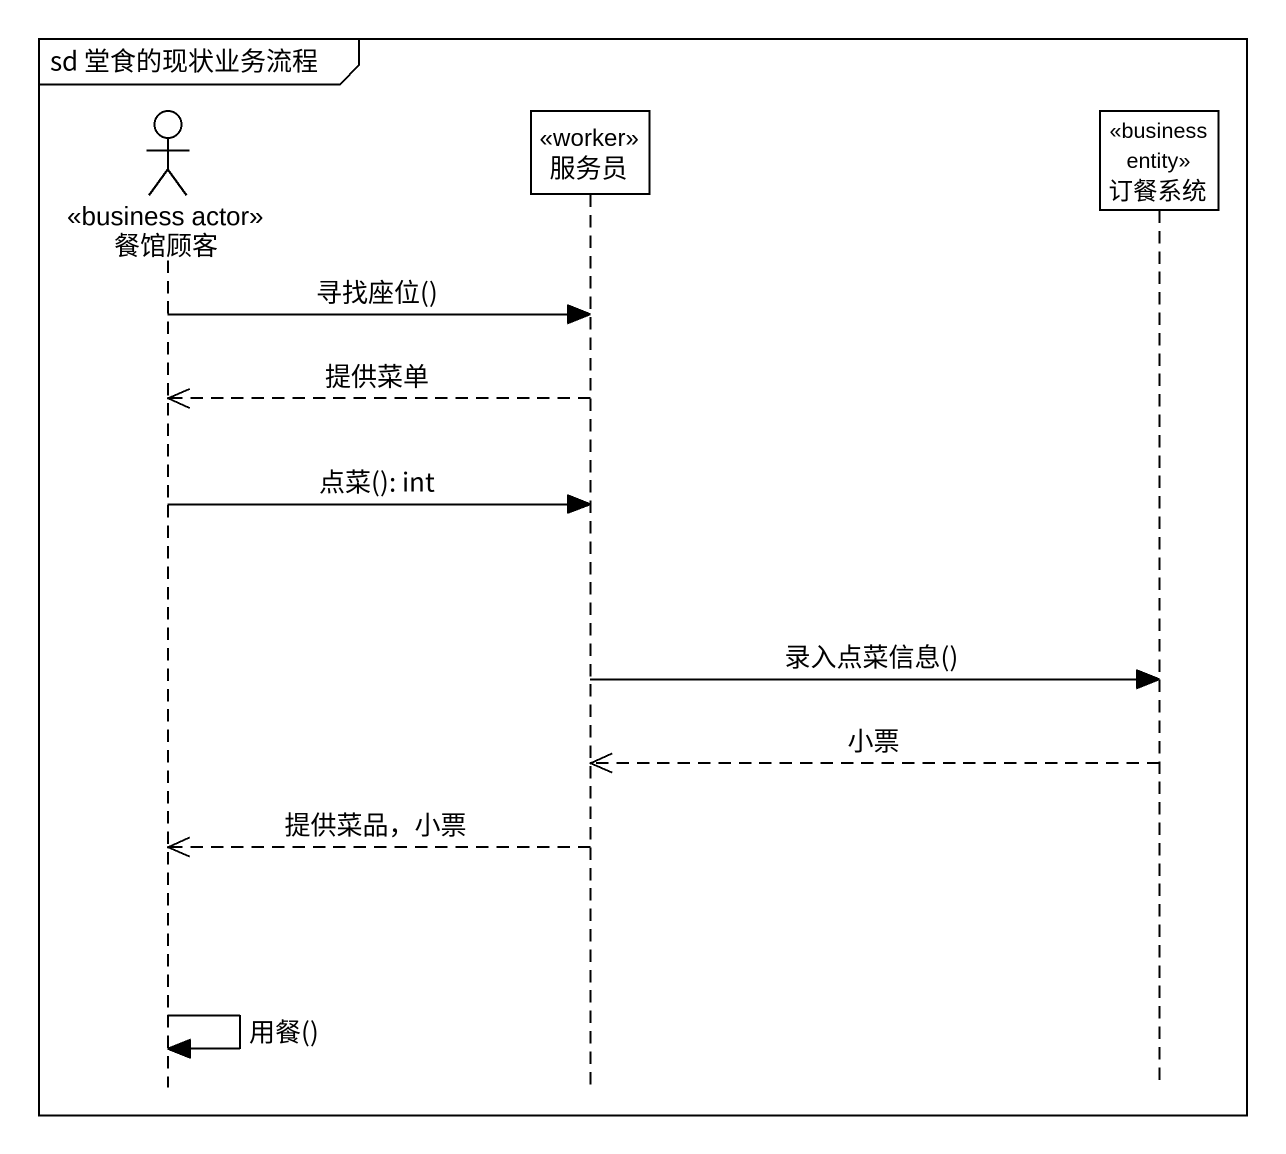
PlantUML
@startuml
mainframe sd 堂食的现状业务流程
hide footbox
actor 餐馆顾客 <<business actor>>
participant 服务员 <<worker>>
participant 订餐系统 <<business entity>>

餐馆顾客 -> 服务员 : 寻找座位()
服务员 -->> 餐馆顾客 : 提供菜单
餐馆顾客 -> 服务员 : 点菜(): int
服务员 -> 订餐系统 : 录入点菜信息()
订餐系统 -->> 服务员 : 小票
服务员 -->> 餐馆顾客 : 提供菜品，小票
餐馆顾客 -> 餐馆顾客 : 用餐()
@enduml
